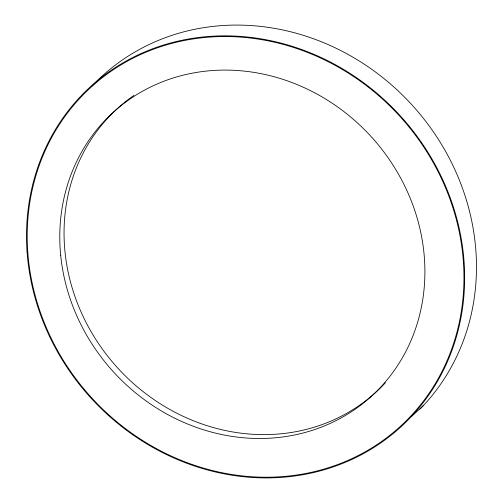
<?xml version="1.0" encoding="UTF-8"?>
<svg xmlns="http://www.w3.org/2000/svg" width="503" height="503" viewBox="0 0 503 503"><rect width="100%" height="100%" fill="white"/><g stroke="black" fill="none" stroke-linecap="round" stroke-linejoin="round"><path stroke-width="0.75" d="M411.335 416.585L423.142 405.82M91.665 86.415A230.261 209.361 47.7 0 1 402.526 95.111A230.261 209.361 47.7 0 1 419.917 409.178M385.43 382.739A191.888 174.466 47.7 0 1 114.816 364.757A191.888 174.466 47.7 0 1 133.968 95.369M27.08 251.997A230.261 209.361 47.7 0 0 368.605 450.688A230.261 209.361 47.7 0 0 341.109 67.962A230.261 209.361 47.7 0 0 27.08 251.997M60.706 255.442A191.888 174.466 47.7 0 0 349.101 413.221A191.888 174.466 47.7 0 0 317.255 94.206A191.888 174.466 47.7 0 0 60.706 255.442M27.778 252.016A229.525 208.695 47.7 0 0 368.209 450.072A229.525 208.695 47.7 0 0 340.801 68.559A229.525 208.695 47.7 0 0 27.778 252.016"/></g></svg>
